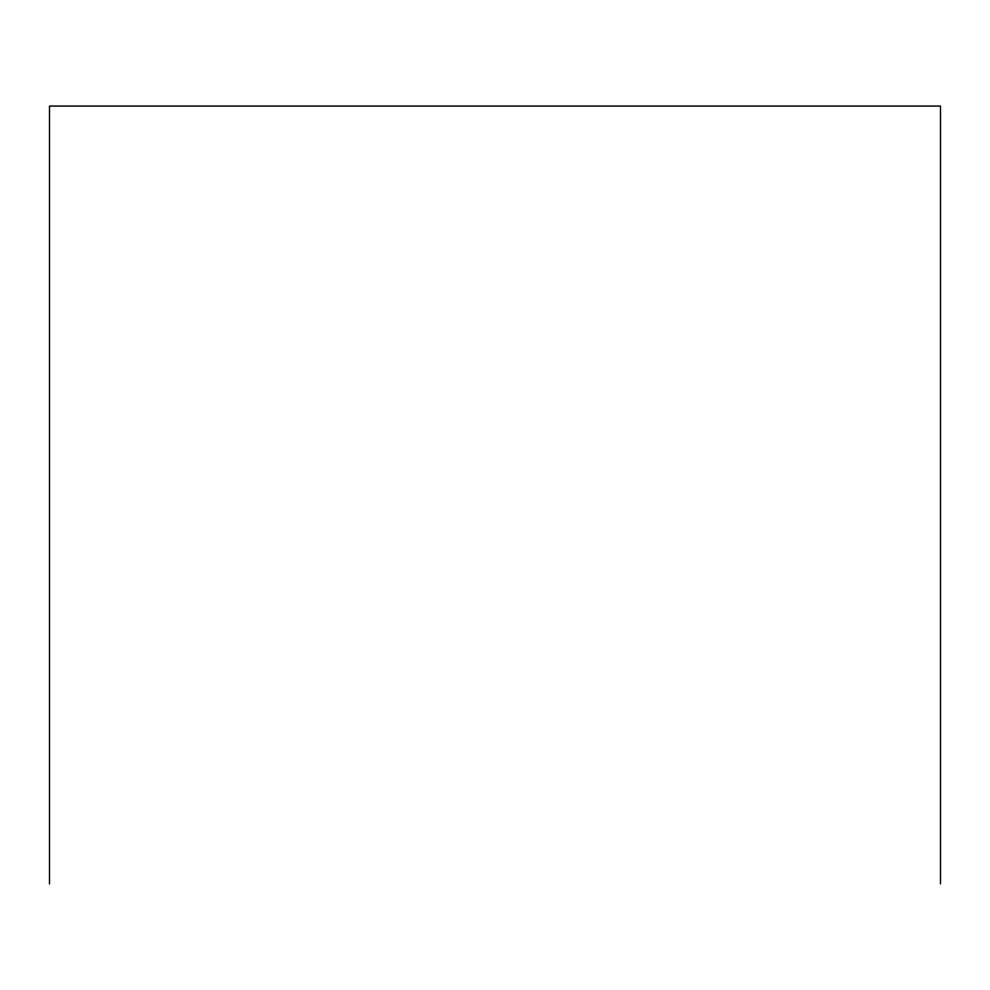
<?xml version="1.0" encoding="UTF-8"?>
<svg xmlns="http://www.w3.org/2000/svg" width="990" height="990" viewBox="0 0 990 990"><rect width="100%" height="100%" fill="white"/><g stroke="black" fill="none" stroke-linecap="round" stroke-linejoin="round"><path stroke-width="1.49" d="M940.5 883.934L940.5 106.066L49.5 106.066L49.5 883.934"/></g></svg>
